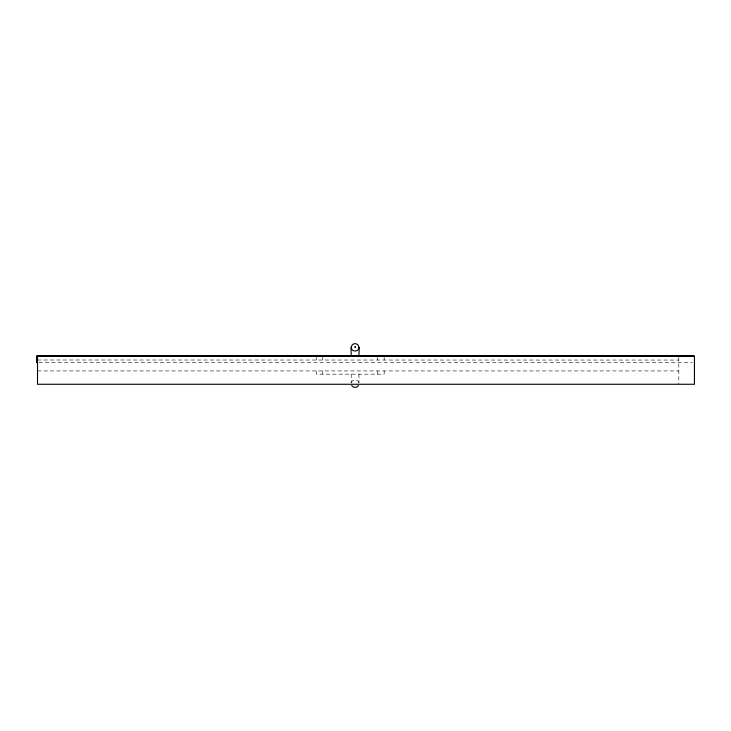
<?xml version="1.0" encoding="UTF-8"?>
<svg xmlns="http://www.w3.org/2000/svg" width="731" height="731" viewBox="0 0 731 731"><rect width="100%" height="100%" fill="white"/><g stroke="black" fill="none" stroke-linecap="round" stroke-linejoin="round"><path stroke-width="0.55" stroke-dasharray="3.65 2.74" d="M351.346 382.642C352.214 378.996 357.971 378.996 358.839 382.642M37.509 360.008L678.807 360.063M38.834 362.677L692.348 362.677M37.509 370.937L678.807 370.937M678.807 357.24L678.807 384.268M384.177 356.838L384.177 359.99M384.177 371.01L384.177 374.162L316.304 374.162L316.304 371.01M377.717 356.838L377.717 359.99M377.717 371.01L377.717 374.162M358.967 374.162L358.967 382.98M351.209 374.162L351.209 382.98M322.773 356.838L322.773 359.99M322.773 371.01L322.773 374.162M316.304 356.838L316.304 359.99"/><path stroke-width="1.1" d="M351.209 355.887C351.602 352.187 349.098 344.073 355.092 343.607C361.087 344.073 358.583 352.187 358.967 355.887M358.967 347.38C359.104 352.251 351.081 352.251 351.209 347.38M355.092 347.38L354.964 346.905L355.595 347.38L355.092 346.887M358.446 385.511C357.066 387.978 353.119 387.978 351.73 385.511M693.491 355.814L36.55 355.814L36.55 362.677M694.45 356.116L37.509 356.116L37.509 384.268L694.45 384.268L694.45 356.116"/></g></svg>
